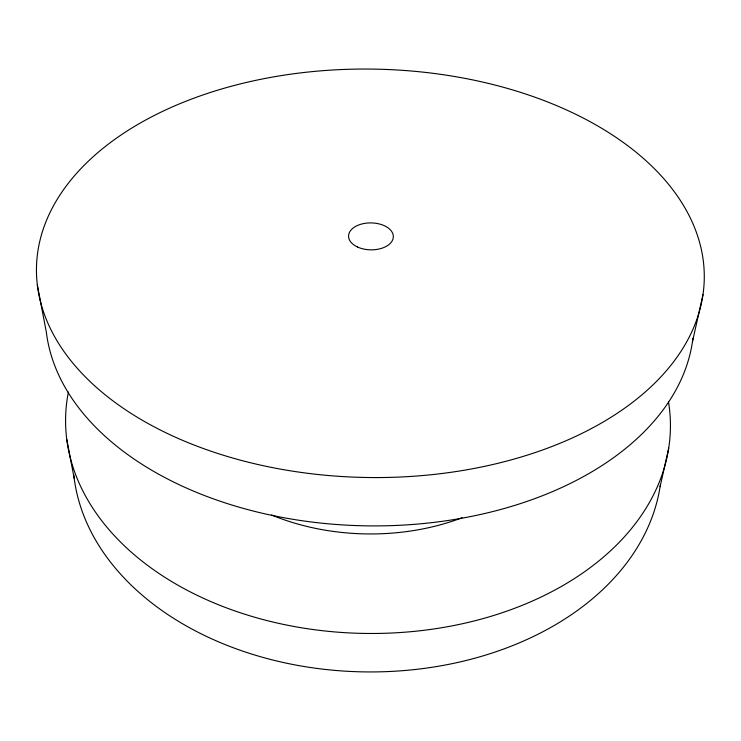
<?xml version="1.0" encoding="UTF-8"?>
<svg xmlns="http://www.w3.org/2000/svg" width="741" height="741" viewBox="0 0 741 741"><rect width="100%" height="100%" fill="white"/><g stroke="black" fill="none" stroke-linecap="round" stroke-linejoin="round"><path stroke-width="1.11" d="M660.083 486.744L668.697 448.157M692.455 341.758L702.968 294.696A333.941 204.22 0.9 0 0 229.719 86.688A333.941 204.22 0.9 0 0 178.405 438.533A333.941 204.22 0.9 0 0 702.968 294.696M37.337 284.97L46.368 332.348A324.289 206.619 0.9 0 0 369.703 525.888A324.289 206.619 0.9 0 0 692.928 338.304M66.773 439.45L74.183 478.297M660.416 484.494A294.529 210.963 0.9 0 1 363.84 671.883A294.529 210.963 0.9 0 1 73.776 474.907M668.493 401.844A302.448 210.249 0.9 0 1 364.405 633.425A302.448 210.249 0.9 0 1 68.422 392.008M462.134 517.727A190.882 131.602 0.9 0 1 271.586 514.986M357.394 246.957A22.387 13.468 0.9 0 0 393.156 238.296A22.387 13.468 0.9 0 0 362.284 223.865A22.387 13.468 0.9 0 0 357.394 246.957"/></g></svg>
